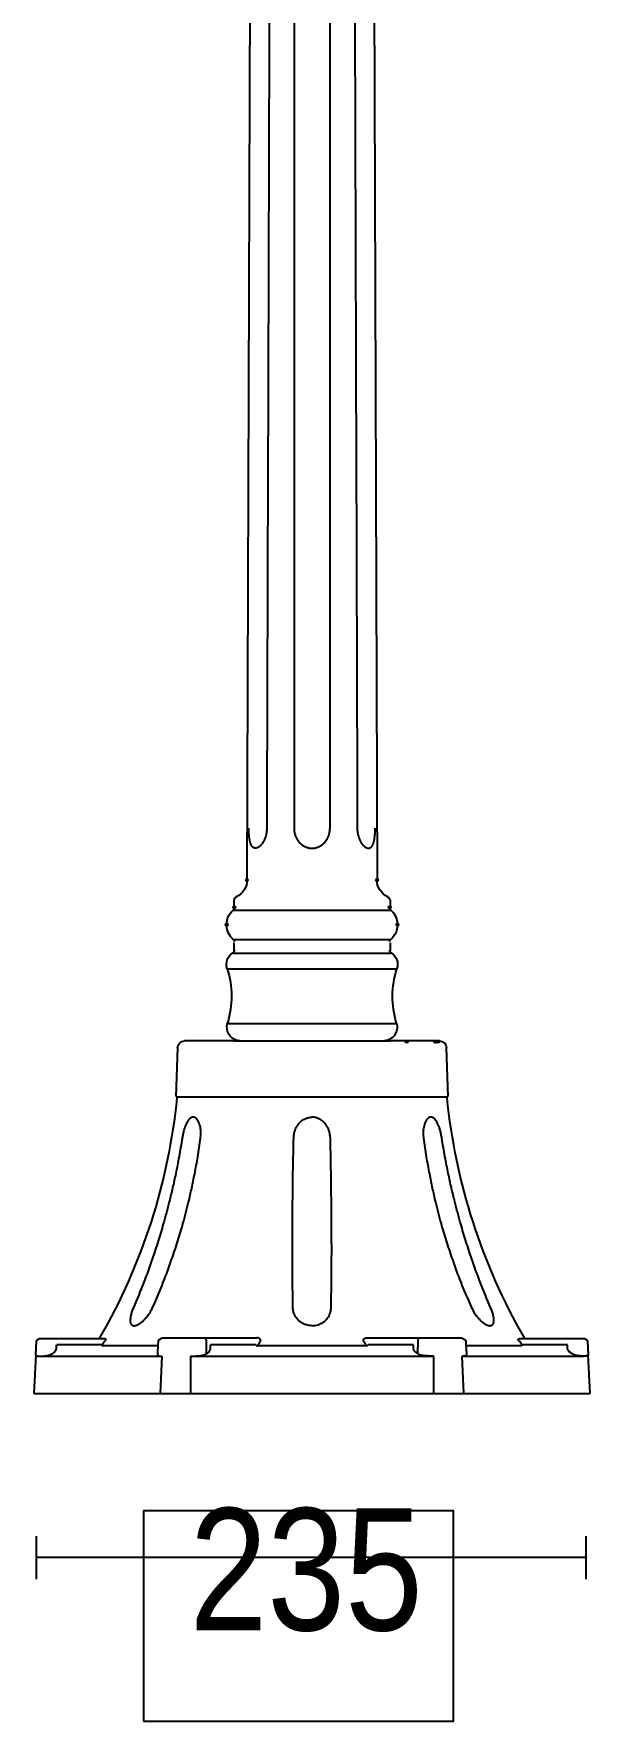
# Model space of a CAD drawing. Extents: x 0 to 177, y 0 to 306.
# Drawn here: x 0.2 to 55.5, y 0 to 167.4 of the extents above; entities that cross this region are included whole.
import ezdxf

# ---------------------------------------------------------------- set-up
doc = ezdxf.new("R2010")
doc.units = 0
doc.layers.add('LIVELLO_1', color=160, linetype='Continuous')
doc.styles.add('STD', font='txt')

# ---------------------------------------------------------------- blocks, each defined once
blk = doc.blocks.new('AI9-BLK1')
at = {"layer": 'LIVELLO_1', "color": 7}
for p, q in [((-66.28, 83.66), (-66.79, -69.52)), ((-53.83, -69.52), (-54.35, 83.66)), ((-68.06, -71.37), (-68.06, -72.14)), ((-52.57, -71.37), (-52.57, -72.14)), ((-68.17, -72.4), (-52.48, -72.4)), ((-68.17, -75.32), (-52.48, -75.32)), ((-68.16, -76.66), (-52.47, -76.66)), ((-68.06, -75.63), (-68.06, -76.43)), ((-52.57, -75.63), (-52.57, -76.43)), ((-51.87, -78.25), (-68.78, -78.25)), ((-51.91, -83.66), (-68.74, -83.66)), ((-68.11, -85.36), (-52.51, -85.36)), ((-73.65, -86.04), (-73.83, -90.89)), ((-46.8, -90.89), (-46.97, -86.04)), ((-73.8, -90.9), (-60.31, -90.9)), ((-60.31, -90.9), (-46.83, -90.9)), ((-87.71, -116.53), (-87.64, -115.14)), ((-81.59, -114.92), (-87.41, -114.92)), ((-80.87, -114.92), (-81.59, -114.92)), ((-75.58, -115.51), (-75.56, -115.14)), ((-75.19, -114.81), (-65.8, -114.81)), ((-70.77, -116.37), (-70.8, -115.14)), ((-54.83, -114.81), (-45.43, -114.81)), ((-49.83, -115.14), (-49.86, -116.37)), ((-45.06, -115.14), (-45.04, -115.51)), ((-39.04, -114.92), (-39.76, -114.92)), ((-33.22, -114.92), (-39.04, -114.92)), ((-32.99, -115.14), (-32.92, -116.53)), ((-87.73, -116.53), (-87.93, -120.33)), ((-87.3, -116.63), (-75.22, -116.63)), ((-81.16, -115.51), (-85.65, -115.51)), ((-75.67, -115.62), (-81.08, -115.62)), ((-75.63, -116.37), (-75.58, -115.51)), ((-75.22, -116.63), (-75.38, -120.33)), ((-72.39, -116.63), (-72.39, -120.33)), ((-72.39, -116.63), (-60.31, -116.63)), ((-65.89, -115.51), (-70.38, -115.51)), ((-60.31, -115.62), (-65.72, -115.62)), ((-54.9, -115.62), (-60.31, -115.62)), ((-60.31, -116.63), (-48.23, -116.63)), ((-50.25, -115.51), (-54.74, -115.51)), ((-48.23, -120.33), (-48.23, -116.63)), ((-45.25, -120.33), (-45.41, -116.63)), ((-45.41, -116.63), (-33.33, -116.63)), ((-45.04, -115.51), (-45, -116.37)), ((-39.55, -115.62), (-44.96, -115.62)), ((-34.97, -115.51), (-39.47, -115.51)), ((-32.7, -120.33), (-32.9, -116.53)), ((-87.93, -120.33), (-75.38, -120.33)), ((-75.38, -120.33), (-72.39, -120.33)), ((-72.39, -120.33), (-60.31, -120.33)), ((-60.31, -120.33), (-48.23, -120.33)), ((-48.23, -120.33), (-45.25, -120.33)), ((-45.25, -120.33), (-32.7, -120.33)), ((-87.69, -134.48), (-87.69, -138.75)), ((-33.14, -134.48), (-33.14, -138.75)), ((-33.14, -136.61), (-87.69, -136.61))]:
    blk.add_line(p, q, dxfattribs=at)
for points in [[(-68.11, -85.36), (-69.68, -85.36), (-72.79, -85.36), (-72.96, -85.36)], [(-47.66, -85.36), (-47.84, -85.36), (-50.94, -85.36), (-52.51, -85.36)]]:
    blk.add_lwpolyline(points, dxfattribs=at)
blk.add_lwpolyline([(-77.03, -152.85), (-46.27, -152.85), (-46.27, -131.98), (-77.03, -131.98)], close=True, dxfattribs=at)
for centre, major_axis, ratio in [((-66.78, -69.4), (-0.106, 0), 0.97561), ((-53.87, -69.4), (-0.107, 0), 0.963167), ((-68.02, -72.12), (0.002, -0.109), 0.970473), ((-52.61, -72.12), (-0.001, -0.109), 0.988025), ((-68.79, -73.83), (0, -0.109), 0.973101), ((-51.84, -73.83), (0.003, -0.109), 0.97279), ((-50.92, -85.45), (0, -0.109), 0.97619), ((-48.1, -85.45), (0.003, -0.109), 0.975876), ((-48.06, -85.45), (-0.003, -0.109), 0.975876), ((-47.81, -85.45), (0.001, -0.109), 0.988025)]:
    blk.add_ellipse(centre, major_axis=major_axis, ratio=ratio, dxfattribs=at)
for points, knots in [([(-64.37, 78.28), (-64.45, 54.51), (-64.52, 30.73), (-64.59, 6.95), (-64.66, -16.82), (-64.73, -40.6), (-64.81, -64.37)], [0, 0, 0, 0, 1, 1, 1, 2, 2, 2, 2]), ([(-62.09, 78.28), (-62.1, 54.51), (-62.1, 30.73), (-62.1, 6.95), (-62.1, -16.82), (-62.1, -40.6), (-62.1, -64.37)], [0, 0, 0, 0, 1, 1, 1, 2, 2, 2, 2]), ([(-58.53, -64.37), (-58.53, -40.6), (-58.53, -16.82), (-58.53, 6.95), (-58.53, 30.73), (-58.53, 54.51), (-58.53, 78.28)], [0, 0, 0, 0, 1, 1, 1, 2, 2, 2, 2]), ([(-56.25, 78.28), (-56.18, 54.51), (-56.11, 30.73), (-56.04, 6.95), (-55.97, -16.82), (-55.89, -40.6), (-55.82, -64.37)], [0, 0, 0, 0, 1, 1, 1, 2, 2, 2, 2]), ([(-64.81, -64.26), (-64.81, -64.33), (-64.81, -64.4), (-64.81, -64.48), (-64.81, -64.55), (-64.82, -64.61), (-64.83, -64.68), (-64.84, -64.73), (-64.85, -64.78), (-64.86, -64.84), (-64.87, -64.89), (-64.88, -64.94), (-64.89, -64.99), (-64.9, -65.02), (-64.91, -65.06), (-64.92, -65.09), (-64.93, -65.12), (-64.94, -65.16), (-64.96, -65.19), (-64.97, -65.23), (-64.98, -65.26), (-64.99, -65.29), (-65.01, -65.33), (-65.02, -65.36), (-65.04, -65.39), (-65.05, -65.42), (-65.06, -65.46), (-65.08, -65.49), (-65.09, -65.52), (-65.11, -65.55), (-65.12, -65.58), (-65.14, -65.61), (-65.16, -65.63), (-65.17, -65.66), (-65.19, -65.68), (-65.2, -65.71), (-65.22, -65.74), (-65.23, -65.76), (-65.26, -65.79), (-65.27, -65.81), (-65.29, -65.83), (-65.3, -65.86), (-65.32, -65.88), (-65.34, -65.9), (-65.35, -65.92), (-65.37, -65.93), (-65.39, -65.95), (-65.4, -65.97), (-65.42, -65.99), (-65.44, -66.01), (-65.46, -66.02), (-65.47, -66.04), (-65.49, -66.05), (-65.51, -66.07), (-65.52, -66.08), (-65.55, -66.1), (-65.56, -66.11), (-65.58, -66.12), (-65.59, -66.14), (-65.61, -66.14), (-65.63, -66.16), (-65.64, -66.16), (-65.65, -66.17), (-65.68, -66.18), (-65.69, -66.19), (-65.71, -66.2), (-65.72, -66.2), (-65.74, -66.21), (-65.75, -66.22), (-65.77, -66.22), (-65.78, -66.23), (-65.8, -66.23), (-65.81, -66.23), (-65.83, -66.24), (-65.85, -66.24), (-65.86, -66.24), (-65.88, -66.25), (-65.89, -66.25), (-65.91, -66.25), (-65.91, -66.25), (-65.95, -66.25), (-65.95, -66.25), (-65.97, -66.25), (-65.98, -66.24), (-65.99, -66.24), (-66.01, -66.24), (-66.02, -66.23), (-66.03, -66.23), (-66.05, -66.23), (-66.06, -66.22), (-66.08, -66.21), (-66.09, -66.2), (-66.1, -66.2), (-66.12, -66.19), (-66.13, -66.18), (-66.14, -66.18), (-66.15, -66.17), (-66.16, -66.16), (-66.18, -66.14), (-66.19, -66.14), (-66.2, -66.13), (-66.22, -66.11), (-66.23, -66.1), (-66.24, -66.09), (-66.25, -66.07), (-66.26, -66.06), (-66.27, -66.04), (-66.28, -66.02), (-66.29, -66.01), (-66.31, -65.99), (-66.31, -65.97), (-66.33, -65.95), (-66.34, -65.93), (-66.35, -65.91), (-66.35, -65.9), (-66.37, -65.87), (-66.37, -65.85), (-66.39, -65.83), (-66.39, -65.8), (-66.41, -65.78), (-66.41, -65.75), (-66.42, -65.73), (-66.43, -65.7), (-66.44, -65.67), (-66.45, -65.64), (-66.45, -65.61), (-66.46, -65.59), (-66.47, -65.56), (-66.48, -65.53), (-66.49, -65.5), (-66.49, -65.46), (-66.5, -65.43), (-66.5, -65.4), (-66.51, -65.37), (-66.51, -65.33), (-66.52, -65.3), (-66.52, -65.26), (-66.53, -65.23), (-66.54, -65.2), (-66.54, -65.16), (-66.54, -65.13), (-66.54, -65.1), (-66.55, -65.06), (-66.55, -65.03), (-66.56, -64.99), (-66.56, -64.94), (-66.57, -64.89), (-66.57, -64.84), (-66.57, -64.79), (-66.57, -64.74), (-66.58, -64.69), (-66.58, -64.62), (-66.58, -64.55), (-66.58, -64.48), (-66.58, -64.48), (-66.58, -64.26), (-66.58, -64.26)], [0, 0, 0, 0, 1, 1, 1, 2, 2, 2, 3, 3, 3, 4, 4, 4, 5, 5, 5, 6, 6, 6, 7, 7, 7, 8, 8, 8, 9, 9, 9, 10, 10, 10, 11, 11, 11, 12, 12, 12, 13, 13, 13, 14, 14, 14, 15, 15, 15, 16, 16, 16, 17, 17, 17, 18, 18, 18, 19, 19, 19, 20, 20, 20, 21, 21, 21, 22, 22, 22, 23, 23, 23, 24, 24, 24, 25, 25, 25, 26, 26, 26, 27, 27, 27, 28, 28, 28, 29, 29, 29, 30, 30, 30, 31, 31, 31, 32, 32, 32, 33, 33, 33, 34, 34, 34, 35, 35, 35, 36, 36, 36, 37, 37, 37, 38, 38, 38, 39, 39, 39, 40, 40, 40, 41, 41, 41, 42, 42, 42, 43, 43, 43, 44, 44, 44, 45, 45, 45, 46, 46, 46, 47, 47, 47, 48, 48, 48, 49, 49, 49, 50, 50, 50, 51, 51, 51, 52, 52, 52, 52]), ([(-62.1, -64.26), (-62.1, -64.33), (-62.1, -64.41), (-62.09, -64.48), (-62.08, -64.55), (-62.07, -64.62), (-62.06, -64.68), (-62.05, -64.74), (-62.03, -64.78), (-62.02, -64.84), (-62.01, -64.89), (-61.99, -64.94), (-61.98, -64.99), (-61.96, -65.02), (-61.95, -65.06), (-61.94, -65.09), (-61.92, -65.12), (-61.91, -65.16), (-61.89, -65.19), (-61.88, -65.23), (-61.86, -65.26), (-61.84, -65.29), (-61.82, -65.33), (-61.81, -65.36), (-61.78, -65.39), (-61.76, -65.43), (-61.74, -65.46), (-61.72, -65.49), (-61.7, -65.52), (-61.67, -65.55), (-61.65, -65.59), (-61.63, -65.61), (-61.6, -65.64), (-61.58, -65.67), (-61.55, -65.7), (-61.52, -65.73), (-61.5, -65.75), (-61.47, -65.78), (-61.45, -65.8), (-61.42, -65.82), (-61.39, -65.85), (-61.37, -65.87), (-61.34, -65.89), (-61.31, -65.91), (-61.28, -65.93), (-61.25, -65.95), (-61.22, -65.97), (-61.2, -65.99), (-61.17, -66.01), (-61.14, -66.02), (-61.11, -66.04), (-61.09, -66.05), (-61.06, -66.07), (-61.03, -66.08), (-61, -66.09), (-60.98, -66.11), (-60.95, -66.12), (-60.92, -66.13), (-60.89, -66.14), (-60.87, -66.15), (-60.85, -66.16), (-60.81, -66.17), (-60.77, -66.18), (-60.73, -66.19), (-60.7, -66.2), (-60.66, -66.21), (-60.62, -66.22), (-60.58, -66.23), (-60.52, -66.23), (-60.48, -66.24), (-60.42, -66.25), (-60.37, -66.25), (-60.31, -66.25), (-60.26, -66.25), (-60.2, -66.25), (-60.15, -66.24), (-60.1, -66.23), (-60.05, -66.23), (-60.01, -66.22), (-59.97, -66.21), (-59.93, -66.2), (-59.89, -66.19), (-59.85, -66.18), (-59.82, -66.17), (-59.78, -66.16), (-59.76, -66.15), (-59.73, -66.14), (-59.71, -66.13), (-59.68, -66.12), (-59.65, -66.11), (-59.62, -66.09), (-59.6, -66.08), (-59.57, -66.06), (-59.54, -66.05), (-59.51, -66.04), (-59.49, -66.02), (-59.46, -66.01), (-59.43, -65.99), (-59.4, -65.97), (-59.38, -65.95), (-59.34, -65.93), (-59.32, -65.91), (-59.29, -65.89), (-59.26, -65.87), (-59.24, -65.85), (-59.21, -65.82), (-59.18, -65.8), (-59.15, -65.78), (-59.13, -65.75), (-59.1, -65.72), (-59.08, -65.69), (-59.05, -65.67), (-59.03, -65.64), (-59, -65.61), (-58.98, -65.58), (-58.95, -65.55), (-58.93, -65.52), (-58.91, -65.49), (-58.88, -65.46), (-58.87, -65.42), (-58.85, -65.39), (-58.82, -65.36), (-58.8, -65.33), (-58.79, -65.29), (-58.77, -65.26), (-58.75, -65.22), (-58.73, -65.19), (-58.72, -65.16), (-58.71, -65.12), (-58.69, -65.09), (-58.68, -65.06), (-58.66, -65.02), (-58.65, -64.99), (-58.63, -64.94), (-58.62, -64.89), (-58.6, -64.84), (-58.59, -64.78), (-58.58, -64.74), (-58.57, -64.68), (-58.56, -64.61), (-58.55, -64.55), (-58.54, -64.48), (-58.53, -64.41), (-58.53, -64.33), (-58.53, -64.26)], [0, 0, 0, 0, 1, 1, 1, 2, 2, 2, 3, 3, 3, 4, 4, 4, 5, 5, 5, 6, 6, 6, 7, 7, 7, 8, 8, 8, 9, 9, 9, 10, 10, 10, 11, 11, 11, 12, 12, 12, 13, 13, 13, 14, 14, 14, 15, 15, 15, 16, 16, 16, 17, 17, 17, 18, 18, 18, 19, 19, 19, 20, 20, 20, 21, 21, 21, 22, 22, 22, 23, 23, 23, 24, 24, 24, 25, 25, 25, 26, 26, 26, 27, 27, 27, 28, 28, 28, 29, 29, 29, 30, 30, 30, 31, 31, 31, 32, 32, 32, 33, 33, 33, 34, 34, 34, 35, 35, 35, 36, 36, 36, 37, 37, 37, 38, 38, 38, 39, 39, 39, 40, 40, 40, 41, 41, 41, 42, 42, 42, 43, 43, 43, 44, 44, 44, 45, 45, 45, 46, 46, 46, 47, 47, 47, 48, 48, 48, 48]), ([(-55.83, -64.26), (-55.83, -64.33), (-55.82, -64.4), (-55.82, -64.48), (-55.81, -64.55), (-55.8, -64.61), (-55.79, -64.68), (-55.79, -64.73), (-55.78, -64.78), (-55.77, -64.84), (-55.76, -64.89), (-55.75, -64.94), (-55.73, -64.99), (-55.72, -65.02), (-55.71, -65.06), (-55.71, -65.09), (-55.69, -65.12), (-55.68, -65.16), (-55.67, -65.19), (-55.66, -65.23), (-55.65, -65.26), (-55.64, -65.29), (-55.62, -65.33), (-55.61, -65.36), (-55.59, -65.39), (-55.58, -65.43), (-55.56, -65.46), (-55.55, -65.49), (-55.54, -65.52), (-55.51, -65.55), (-55.5, -65.58), (-55.49, -65.61), (-55.47, -65.64), (-55.46, -65.67), (-55.44, -65.69), (-55.43, -65.72), (-55.41, -65.74), (-55.39, -65.77), (-55.37, -65.79), (-55.36, -65.81), (-55.34, -65.84), (-55.33, -65.86), (-55.31, -65.88), (-55.28, -65.9), (-55.27, -65.92), (-55.26, -65.94), (-55.24, -65.95), (-55.22, -65.98), (-55.2, -65.99), (-55.18, -66.01), (-55.17, -66.02), (-55.15, -66.04), (-55.14, -66.05), (-55.12, -66.07), (-55.1, -66.09), (-55.08, -66.1), (-55.07, -66.11), (-55.05, -66.12), (-55.04, -66.14), (-55.02, -66.14), (-55, -66.16), (-54.98, -66.16), (-54.97, -66.17), (-54.95, -66.18), (-54.94, -66.19), (-54.92, -66.2), (-54.9, -66.2), (-54.89, -66.21), (-54.88, -66.22), (-54.86, -66.22), (-54.85, -66.23), (-54.83, -66.23), (-54.82, -66.23), (-54.8, -66.24), (-54.78, -66.24), (-54.77, -66.24), (-54.75, -66.25), (-54.74, -66.25), (-54.72, -66.25), (-54.72, -66.25), (-54.68, -66.25), (-54.68, -66.25), (-54.67, -66.25), (-54.65, -66.24), (-54.64, -66.24), (-54.62, -66.24), (-54.61, -66.23), (-54.6, -66.23), (-54.59, -66.23), (-54.57, -66.22), (-54.55, -66.21), (-54.54, -66.2), (-54.53, -66.2), (-54.51, -66.19), (-54.5, -66.18), (-54.49, -66.18), (-54.48, -66.17), (-54.46, -66.16), (-54.45, -66.14), (-54.44, -66.14), (-54.42, -66.12), (-54.41, -66.11), (-54.4, -66.1), (-54.39, -66.09), (-54.38, -66.07), (-54.37, -66.05), (-54.36, -66.04), (-54.35, -66.02), (-54.33, -66.01), (-54.32, -65.99), (-54.31, -65.97), (-54.3, -65.95), (-54.3, -65.93), (-54.28, -65.91), (-54.27, -65.9), (-54.26, -65.87), (-54.25, -65.85), (-54.24, -65.83), (-54.23, -65.8), (-54.22, -65.78), (-54.21, -65.75), (-54.21, -65.73), (-54.2, -65.7), (-54.19, -65.67), (-54.18, -65.64), (-54.18, -65.61), (-54.17, -65.59), (-54.16, -65.56), (-54.15, -65.53), (-54.15, -65.5), (-54.14, -65.46), (-54.13, -65.44), (-54.13, -65.4), (-54.12, -65.37), (-54.12, -65.33), (-54.11, -65.3), (-54.1, -65.27), (-54.1, -65.23), (-54.1, -65.2), (-54.09, -65.16), (-54.08, -65.13), (-54.08, -65.1), (-54.08, -65.06), (-54.08, -65.03), (-54.08, -64.99), (-54.07, -64.94), (-54.06, -64.9), (-54.06, -64.84), (-54.06, -64.79), (-54.05, -64.74), (-54.05, -64.69), (-54.05, -64.62), (-54.04, -64.55), (-54.04, -64.48), (-54.04, -64.48), (-54.04, -64.26), (-54.04, -64.26)], [0, 0, 0, 0, 1, 1, 1, 2, 2, 2, 3, 3, 3, 4, 4, 4, 5, 5, 5, 6, 6, 6, 7, 7, 7, 8, 8, 8, 9, 9, 9, 10, 10, 10, 11, 11, 11, 12, 12, 12, 13, 13, 13, 14, 14, 14, 15, 15, 15, 16, 16, 16, 17, 17, 17, 18, 18, 18, 19, 19, 19, 20, 20, 20, 21, 21, 21, 22, 22, 22, 23, 23, 23, 24, 24, 24, 25, 25, 25, 26, 26, 26, 27, 27, 27, 28, 28, 28, 29, 29, 29, 30, 30, 30, 31, 31, 31, 32, 32, 32, 33, 33, 33, 34, 34, 34, 35, 35, 35, 36, 36, 36, 37, 37, 37, 38, 38, 38, 39, 39, 39, 40, 40, 40, 41, 41, 41, 42, 42, 42, 43, 43, 43, 44, 44, 44, 45, 45, 45, 46, 46, 46, 47, 47, 47, 48, 48, 48, 49, 49, 49, 50, 50, 50, 51, 51, 51, 52, 52, 52, 52]), ([(-68.13, -75.29), (-68.94, -74.58), (-69.01, -73.35), (-68.3, -72.55), (-68.24, -72.49), (-68.19, -72.44), (-68.13, -72.38)], [0, 0, 0, 0, 1, 1, 1, 2, 2, 2, 2]), ([(-52.49, -72.38), (-51.69, -73.1), (-51.62, -74.33), (-52.33, -75.13), (-52.38, -75.19), (-52.44, -75.24), (-52.49, -75.29)], [0, 0, 0, 0, 1, 1, 1, 2, 2, 2, 2]), ([(-67.48, -85.37), (-68.24, -85.32), (-68.81, -84.66), (-68.76, -83.9), (-68.75, -83.79), (-68.73, -83.68), (-68.7, -83.59)], [0, 0, 0, 0, 1, 1, 1, 2, 2, 2, 2]), ([(-51.93, -83.59), (-51.7, -84.31), (-52.11, -85.09), (-52.84, -85.31), (-52.94, -85.34), (-53.04, -85.36), (-53.15, -85.37)], [0, 0, 0, 0, 1, 1, 1, 2, 2, 2, 2]), ([(-78.03, -111.81), (-77.68, -110.99), (-77.34, -110.15), (-77.01, -109.31), (-76.72, -108.55), (-76.43, -107.78), (-76.17, -107), (-75.97, -106.41), (-75.77, -105.82), (-75.59, -105.22), (-75.41, -104.66), (-75.24, -104.09), (-75.08, -103.52), (-74.97, -103.15), (-74.87, -102.79), (-74.77, -102.42), (-74.67, -102.05), (-74.57, -101.68), (-74.48, -101.31), (-74.37, -100.86), (-74.26, -100.4), (-74.15, -99.95), (-74.05, -99.48), (-73.94, -99.01), (-73.84, -98.53), (-73.72, -97.97), (-73.61, -97.41), (-73.51, -96.84), (-73.4, -96.23), (-73.3, -95.62), (-73.2, -95), (-73.17, -94.87), (-73.16, -94.74), (-73.12, -94.61), (-73.1, -94.48), (-73.07, -94.36), (-73.03, -94.24), (-73.01, -94.15), (-72.98, -94.06), (-72.95, -93.96), (-72.92, -93.88), (-72.89, -93.79), (-72.85, -93.7), (-72.83, -93.65), (-72.8, -93.59), (-72.78, -93.54), (-72.75, -93.48), (-72.72, -93.43), (-72.69, -93.38), (-72.67, -93.34), (-72.64, -93.29), (-72.61, -93.25), (-72.58, -93.21), (-72.55, -93.17), (-72.52, -93.14), (-72.49, -93.11), (-72.46, -93.08), (-72.44, -93.06), (-72.4, -93.03), (-72.37, -93.01), (-72.34, -92.99), (-72.31, -92.97), (-72.28, -92.96), (-72.25, -92.95), (-72.22, -92.94), (-72.19, -92.93), (-72.16, -92.93), (-72.13, -92.93), (-72.1, -92.93), (-72.07, -92.93), (-72.04, -92.93), (-72.01, -92.94), (-71.98, -92.95), (-71.95, -92.97), (-71.92, -92.98), (-71.88, -93), (-71.86, -93.02), (-71.82, -93.04), (-71.8, -93.07), (-71.77, -93.09), (-71.74, -93.12), (-71.72, -93.16), (-71.69, -93.19), (-71.66, -93.22), (-71.64, -93.26), (-71.62, -93.3), (-71.59, -93.34), (-71.57, -93.39), (-71.55, -93.43), (-71.53, -93.47), (-71.51, -93.52), (-71.48, -93.61), (-71.45, -93.7), (-71.43, -93.79), (-71.4, -93.89), (-71.38, -93.99), (-71.37, -94.09), (-71.35, -94.23), (-71.34, -94.38), (-71.34, -94.52), (-71.34, -94.68), (-71.36, -94.84), (-71.38, -95), (-71.46, -95.62), (-71.55, -96.24), (-71.65, -96.86), (-71.74, -97.43), (-71.85, -97.99), (-71.96, -98.56), (-72.05, -99.03), (-72.15, -99.5), (-72.25, -99.97), (-72.35, -100.42), (-72.45, -100.87), (-72.56, -101.32), (-72.64, -101.68), (-72.74, -102.04), (-72.83, -102.41), (-72.93, -102.77), (-73.02, -103.12), (-73.12, -103.48), (-73.29, -104.05), (-73.45, -104.61), (-73.62, -105.18), (-73.81, -105.77), (-74, -106.37), (-74.21, -106.95), (-74.47, -107.74), (-74.76, -108.52), (-75.07, -109.3), (-75.4, -110.14), (-75.77, -110.97), (-76.13, -111.81), (-76.2, -111.95), (-76.28, -112.09), (-76.35, -112.24), (-76.42, -112.36), (-76.51, -112.48), (-76.59, -112.59), (-76.66, -112.68), (-76.72, -112.76), (-76.79, -112.84), (-76.85, -112.91), (-76.92, -112.98), (-76.99, -113.05), (-77.03, -113.09), (-77.08, -113.14), (-77.12, -113.18), (-77.17, -113.22), (-77.21, -113.26), (-77.26, -113.29), (-77.3, -113.32), (-77.34, -113.36), (-77.39, -113.38), (-77.43, -113.41), (-77.47, -113.44), (-77.52, -113.47), (-77.56, -113.48), (-77.6, -113.51), (-77.64, -113.52), (-77.67, -113.54), (-77.72, -113.56), (-77.76, -113.57), (-77.8, -113.58), (-77.83, -113.59), (-77.86, -113.6), (-77.89, -113.6), (-77.93, -113.61), (-77.97, -113.61), (-77.99, -113.61), (-78.03, -113.61), (-78.05, -113.6), (-78.08, -113.6), (-78.11, -113.59), (-78.13, -113.58), (-78.16, -113.57), (-78.18, -113.56), (-78.2, -113.54), (-78.23, -113.52), (-78.25, -113.51), (-78.26, -113.48), (-78.28, -113.45), (-78.3, -113.43), (-78.31, -113.4), (-78.32, -113.37), (-78.33, -113.34), (-78.34, -113.31), (-78.35, -113.28), (-78.36, -113.24), (-78.36, -113.2), (-78.36, -113.17), (-78.36, -113.13), (-78.36, -113.09), (-78.36, -113.01), (-78.36, -112.93), (-78.34, -112.85), (-78.33, -112.77), (-78.32, -112.68), (-78.3, -112.59), (-78.27, -112.47), (-78.23, -112.34), (-78.19, -112.21), (-78.14, -112.08), (-78.08, -111.95), (-78.03, -111.81)], [0, 0, 0, 0, 1, 1, 1, 2, 2, 2, 3, 3, 3, 4, 4, 4, 5, 5, 5, 6, 6, 6, 7, 7, 7, 8, 8, 8, 9, 9, 9, 10, 10, 10, 11, 11, 11, 12, 12, 12, 13, 13, 13, 14, 14, 14, 15, 15, 15, 16, 16, 16, 17, 17, 17, 18, 18, 18, 19, 19, 19, 20, 20, 20, 21, 21, 21, 22, 22, 22, 23, 23, 23, 24, 24, 24, 25, 25, 25, 26, 26, 26, 27, 27, 27, 28, 28, 28, 29, 29, 29, 30, 30, 30, 31, 31, 31, 32, 32, 32, 33, 33, 33, 34, 34, 34, 35, 35, 35, 36, 36, 36, 37, 37, 37, 38, 38, 38, 39, 39, 39, 40, 40, 40, 41, 41, 41, 42, 42, 42, 43, 43, 43, 44, 44, 44, 45, 45, 45, 46, 46, 46, 47, 47, 47, 48, 48, 48, 49, 49, 49, 50, 50, 50, 51, 51, 51, 52, 52, 52, 53, 53, 53, 54, 54, 54, 55, 55, 55, 56, 56, 56, 57, 57, 57, 58, 58, 58, 59, 59, 59, 60, 60, 60, 61, 61, 61, 62, 62, 62, 63, 63, 63, 64, 64, 64, 65, 65, 65, 66, 66, 66, 67, 67, 67, 68, 68, 68, 68]), ([(-62.21, -111.81), (-62.22, -110.97), (-62.24, -110.13), (-62.24, -109.3), (-62.26, -108.52), (-62.26, -107.75), (-62.26, -106.98), (-62.26, -106.39), (-62.26, -105.8), (-62.26, -105.21), (-62.26, -104.65), (-62.26, -104.09), (-62.26, -103.53), (-62.26, -103.16), (-62.25, -102.79), (-62.25, -102.42), (-62.24, -102.05), (-62.24, -101.68), (-62.24, -101.31), (-62.23, -100.86), (-62.23, -100.4), (-62.23, -99.95), (-62.22, -99.47), (-62.21, -99), (-62.21, -98.52), (-62.19, -97.96), (-62.18, -97.4), (-62.17, -96.84), (-62.16, -96.23), (-62.15, -95.62), (-62.13, -95), (-62.12, -94.84), (-62.11, -94.68), (-62.08, -94.52), (-62.05, -94.38), (-62, -94.24), (-61.94, -94.1), (-61.9, -94), (-61.85, -93.91), (-61.79, -93.82), (-61.73, -93.73), (-61.67, -93.65), (-61.61, -93.57), (-61.57, -93.52), (-61.53, -93.47), (-61.49, -93.43), (-61.44, -93.39), (-61.4, -93.34), (-61.35, -93.3), (-61.29, -93.26), (-61.22, -93.21), (-61.15, -93.17), (-61.09, -93.13), (-61.01, -93.09), (-60.93, -93.06), (-60.84, -93.02), (-60.74, -92.98), (-60.64, -92.96), (-60.54, -92.94), (-60.42, -92.93), (-60.31, -92.93)], [0, 0, 0, 0, 1, 1, 1, 2, 2, 2, 3, 3, 3, 4, 4, 4, 5, 5, 5, 6, 6, 6, 7, 7, 7, 8, 8, 8, 9, 9, 9, 10, 10, 10, 11, 11, 11, 12, 12, 12, 13, 13, 13, 14, 14, 14, 15, 15, 15, 16, 16, 16, 17, 17, 17, 18, 18, 18, 19, 19, 19, 20, 20, 20, 20]), ([(-58.49, -95), (-58.51, -94.84), (-58.52, -94.68), (-58.55, -94.52), (-58.58, -94.38), (-58.63, -94.24), (-58.69, -94.1), (-58.73, -94), (-58.78, -93.91), (-58.84, -93.82), (-58.89, -93.73), (-58.95, -93.65), (-59.01, -93.57), (-59.05, -93.52), (-59.09, -93.47), (-59.14, -93.43), (-59.19, -93.39), (-59.23, -93.34), (-59.28, -93.3), (-59.34, -93.26), (-59.41, -93.21), (-59.47, -93.17), (-59.55, -93.13), (-59.62, -93.09), (-59.69, -93.06), (-59.79, -93.02), (-59.89, -92.98), (-59.98, -92.96), (-60.09, -92.94), (-60.2, -92.93), (-60.31, -92.93)], [0, 0, 0, 0, 1, 1, 1, 2, 2, 2, 3, 3, 3, 4, 4, 4, 5, 5, 5, 6, 6, 6, 7, 7, 7, 8, 8, 8, 9, 9, 9, 10, 10, 10, 10]), ([(-47.43, -95), (-47.45, -94.87), (-47.48, -94.74), (-47.51, -94.61), (-47.53, -94.48), (-47.56, -94.36), (-47.59, -94.24), (-47.62, -94.15), (-47.65, -94.06), (-47.68, -93.96), (-47.71, -93.88), (-47.74, -93.79), (-47.78, -93.7), (-47.8, -93.65), (-47.83, -93.59), (-47.85, -93.54), (-47.88, -93.48), (-47.9, -93.43), (-47.94, -93.38), (-47.96, -93.34), (-47.99, -93.29), (-48.02, -93.25), (-48.05, -93.21), (-48.08, -93.17), (-48.11, -93.14), (-48.14, -93.11), (-48.16, -93.08), (-48.19, -93.06), (-48.22, -93.03), (-48.26, -93.01), (-48.29, -92.99), (-48.32, -92.97), (-48.34, -92.96), (-48.37, -92.95), (-48.41, -92.94), (-48.44, -92.93), (-48.47, -92.93), (-48.5, -92.93), (-48.53, -92.93), (-48.56, -92.93), (-48.59, -92.93), (-48.62, -92.94), (-48.65, -92.95), (-48.68, -92.97), (-48.72, -92.98), (-48.74, -93), (-48.77, -93.02), (-48.8, -93.04), (-48.83, -93.07), (-48.86, -93.09), (-48.88, -93.12), (-48.91, -93.16), (-48.94, -93.19), (-48.96, -93.22), (-48.98, -93.26), (-49.01, -93.3), (-49.04, -93.34), (-49.06, -93.39), (-49.08, -93.43), (-49.1, -93.47), (-49.12, -93.52), (-49.15, -93.61), (-49.18, -93.7), (-49.2, -93.79), (-49.23, -93.89), (-49.24, -93.99), (-49.26, -94.09), (-49.27, -94.23), (-49.29, -94.38), (-49.28, -94.52), (-49.28, -94.68), (-49.27, -94.84), (-49.25, -95)], [0, 0, 0, 0, 1, 1, 1, 2, 2, 2, 3, 3, 3, 4, 4, 4, 5, 5, 5, 6, 6, 6, 7, 7, 7, 8, 8, 8, 9, 9, 9, 10, 10, 10, 11, 11, 11, 12, 12, 12, 13, 13, 13, 14, 14, 14, 15, 15, 15, 16, 16, 16, 17, 17, 17, 18, 18, 18, 19, 19, 19, 20, 20, 20, 21, 21, 21, 22, 22, 22, 23, 23, 23, 24, 24, 24, 24]), ([(-58.42, -111.81), (-58.41, -110.97), (-58.39, -110.13), (-58.38, -109.3), (-58.37, -108.52), (-58.37, -107.75), (-58.37, -106.98), (-58.36, -106.39), (-58.36, -105.8), (-58.37, -105.21), (-58.37, -104.65), (-58.37, -104.09), (-58.37, -103.53), (-58.37, -103.16), (-58.37, -102.79), (-58.38, -102.42), (-58.38, -102.05), (-58.38, -101.68), (-58.39, -101.31), (-58.4, -100.86), (-58.4, -100.4), (-58.4, -99.95), (-58.41, -99.47), (-58.42, -99), (-58.42, -98.52), (-58.44, -97.96), (-58.44, -97.4), (-58.45, -96.84), (-58.47, -96.23), (-58.48, -95.62), (-58.49, -95)], [0, 0, 0, 0, 1, 1, 1, 2, 2, 2, 3, 3, 3, 4, 4, 4, 5, 5, 5, 6, 6, 6, 7, 7, 7, 8, 8, 8, 9, 9, 9, 10, 10, 10, 10]), ([(-49.25, -95), (-49.16, -95.62), (-49.07, -96.24), (-48.98, -96.86), (-48.88, -97.43), (-48.78, -97.99), (-48.67, -98.56), (-48.58, -99.03), (-48.48, -99.5), (-48.38, -99.97), (-48.28, -100.42), (-48.18, -100.87), (-48.07, -101.32), (-47.98, -101.68), (-47.89, -102.04), (-47.8, -102.41), (-47.7, -102.77), (-47.61, -103.12), (-47.51, -103.48), (-47.35, -104.05), (-47.18, -104.61), (-47, -105.18), (-46.82, -105.77), (-46.62, -106.37), (-46.42, -106.95), (-46.15, -107.74), (-45.87, -108.52), (-45.56, -109.3), (-45.22, -110.14), (-44.86, -110.97), (-44.49, -111.81)], [0, 0, 0, 0, 1, 1, 1, 2, 2, 2, 3, 3, 3, 4, 4, 4, 5, 5, 5, 6, 6, 6, 7, 7, 7, 8, 8, 8, 9, 9, 9, 10, 10, 10, 10]), ([(-42.6, -111.81), (-42.94, -110.99), (-43.29, -110.15), (-43.62, -109.31), (-43.91, -108.55), (-44.19, -107.78), (-44.45, -107), (-44.66, -106.41), (-44.85, -105.82), (-45.04, -105.22), (-45.22, -104.66), (-45.39, -104.09), (-45.55, -103.52), (-45.66, -103.15), (-45.76, -102.79), (-45.86, -102.42), (-45.96, -102.05), (-46.05, -101.68), (-46.15, -101.31), (-46.26, -100.86), (-46.37, -100.4), (-46.47, -99.95), (-46.59, -99.48), (-46.69, -99.01), (-46.79, -98.53), (-46.9, -97.97), (-47.01, -97.41), (-47.12, -96.84), (-47.23, -96.23), (-47.33, -95.62), (-47.43, -95)], [0, 0, 0, 0, 1, 1, 1, 2, 2, 2, 3, 3, 3, 4, 4, 4, 5, 5, 5, 6, 6, 6, 7, 7, 7, 8, 8, 8, 9, 9, 9, 10, 10, 10, 10]), ([(-60.31, -113.61), (-60.41, -113.61), (-60.52, -113.6), (-60.63, -113.59), (-60.71, -113.58), (-60.81, -113.55), (-60.89, -113.52), (-60.96, -113.51), (-61.04, -113.48), (-61.1, -113.45), (-61.17, -113.42), (-61.23, -113.38), (-61.3, -113.36), (-61.34, -113.33), (-61.39, -113.3), (-61.43, -113.27), (-61.47, -113.24), (-61.51, -113.2), (-61.56, -113.18), (-61.6, -113.14), (-61.64, -113.1), (-61.67, -113.06), (-61.72, -113.02), (-61.75, -112.98), (-61.79, -112.94), (-61.84, -112.87), (-61.89, -112.81), (-61.94, -112.73), (-61.98, -112.66), (-62.02, -112.59), (-62.05, -112.51), (-62.1, -112.41), (-62.14, -112.3), (-62.16, -112.19), (-62.19, -112.06), (-62.2, -111.94), (-62.21, -111.81)], [0, 0, 0, 0, 1, 1, 1, 2, 2, 2, 3, 3, 3, 4, 4, 4, 5, 5, 5, 6, 6, 6, 7, 7, 7, 8, 8, 8, 9, 9, 9, 10, 10, 10, 11, 11, 11, 12, 12, 12, 12]), ([(-60.31, -113.61), (-60.21, -113.61), (-60.11, -113.6), (-60.01, -113.59), (-59.91, -113.58), (-59.82, -113.55), (-59.73, -113.52), (-59.66, -113.51), (-59.59, -113.48), (-59.53, -113.45), (-59.46, -113.42), (-59.4, -113.38), (-59.33, -113.36), (-59.29, -113.33), (-59.24, -113.3), (-59.19, -113.27), (-59.15, -113.24), (-59.11, -113.2), (-59.07, -113.18), (-59.03, -113.14), (-58.99, -113.1), (-58.95, -113.06), (-58.91, -113.02), (-58.87, -112.98), (-58.84, -112.94), (-58.79, -112.87), (-58.74, -112.81), (-58.69, -112.73), (-58.65, -112.66), (-58.6, -112.59), (-58.57, -112.51), (-58.53, -112.41), (-58.49, -112.3), (-58.46, -112.19), (-58.44, -112.06), (-58.43, -111.94), (-58.42, -111.81)], [0, 0, 0, 0, 1, 1, 1, 2, 2, 2, 3, 3, 3, 4, 4, 4, 5, 5, 5, 6, 6, 6, 7, 7, 7, 8, 8, 8, 9, 9, 9, 10, 10, 10, 11, 11, 11, 12, 12, 12, 12]), ([(-44.49, -111.81), (-44.42, -111.95), (-44.35, -112.09), (-44.27, -112.24), (-44.2, -112.36), (-44.12, -112.48), (-44.04, -112.59), (-43.97, -112.68), (-43.91, -112.76), (-43.84, -112.84), (-43.77, -112.91), (-43.7, -112.98), (-43.64, -113.05), (-43.59, -113.09), (-43.55, -113.14), (-43.51, -113.18), (-43.46, -113.22), (-43.42, -113.26), (-43.37, -113.29), (-43.33, -113.32), (-43.29, -113.36), (-43.24, -113.38), (-43.2, -113.41), (-43.15, -113.44), (-43.11, -113.47), (-43.07, -113.48), (-43.03, -113.51), (-42.99, -113.52), (-42.95, -113.54), (-42.91, -113.56), (-42.87, -113.57), (-42.84, -113.58), (-42.8, -113.59), (-42.77, -113.6), (-42.73, -113.6), (-42.7, -113.61), (-42.67, -113.61), (-42.64, -113.61), (-42.61, -113.61), (-42.57, -113.6), (-42.55, -113.6), (-42.53, -113.59), (-42.5, -113.58), (-42.47, -113.57), (-42.44, -113.56), (-42.43, -113.54), (-42.4, -113.52), (-42.38, -113.51), (-42.37, -113.48), (-42.35, -113.45), (-42.33, -113.43), (-42.31, -113.4), (-42.31, -113.37), (-42.29, -113.34), (-42.29, -113.31), (-42.28, -113.28), (-42.27, -113.24), (-42.27, -113.2), (-42.26, -113.17), (-42.26, -113.13), (-42.26, -113.09), (-42.26, -113.01), (-42.27, -112.93), (-42.28, -112.85), (-42.29, -112.77), (-42.31, -112.68), (-42.33, -112.59), (-42.36, -112.47), (-42.4, -112.34), (-42.44, -112.21), (-42.49, -112.08), (-42.55, -111.95), (-42.6, -111.81)], [0, 0, 0, 0, 1, 1, 1, 2, 2, 2, 3, 3, 3, 4, 4, 4, 5, 5, 5, 6, 6, 6, 7, 7, 7, 8, 8, 8, 9, 9, 9, 10, 10, 10, 11, 11, 11, 12, 12, 12, 13, 13, 13, 14, 14, 14, 15, 15, 15, 16, 16, 16, 17, 17, 17, 18, 18, 18, 19, 19, 19, 20, 20, 20, 21, 21, 21, 22, 22, 22, 23, 23, 23, 24, 24, 24, 24]), ([(-81.16, -115.52), (-81.11, -115.46), (-81.07, -115.4), (-81.03, -115.33), (-80.98, -115.27), (-80.94, -115.21), (-80.89, -115.15)], [0, 0, 0, 0, 1, 1, 1, 2, 2, 2, 2]), ([(-80.89, -115.15), (-80.88, -115.14), (-80.87, -115.13), (-80.85, -115.11), (-80.83, -115.1), (-80.82, -115.09), (-80.81, -115.08), (-80.8, -115.07), (-80.79, -115.06), (-80.79, -115.05), (-80.78, -115.04), (-80.77, -115.03), (-80.77, -115.02), (-80.77, -115.02), (-80.77, -115.01), (-80.76, -115.01), (-80.76, -115), (-80.76, -115), (-80.76, -115), (-80.76, -115), (-80.76, -114.98), (-80.76, -114.98), (-80.76, -114.98), (-80.76, -114.97), (-80.77, -114.97), (-80.77, -114.96), (-80.77, -114.96), (-80.78, -114.95), (-80.79, -114.95), (-80.79, -114.95), (-80.8, -114.94), (-80.81, -114.94), (-80.82, -114.93), (-80.83, -114.93), (-80.85, -114.93), (-80.86, -114.93), (-80.87, -114.93)], [0, 0, 0, 0, 1, 1, 1, 2, 2, 2, 3, 3, 3, 4, 4, 4, 5, 5, 5, 6, 6, 6, 7, 7, 7, 8, 8, 8, 9, 9, 9, 10, 10, 10, 11, 11, 11, 12, 12, 12, 12]), ([(-75.19, -114.82), (-75.21, -114.85), (-75.23, -114.88), (-75.25, -114.89), (-75.27, -114.91), (-75.3, -114.92), (-75.34, -114.93)], [0, 0, 0, 0, 1, 1, 1, 2, 2, 2, 2]), ([(-70.91, -114.93), (-70.88, -114.96), (-70.84, -114.98), (-70.82, -115.02), (-70.8, -115.06), (-70.8, -115.1), (-70.8, -115.15)], [0, 0, 0, 0, 1, 1, 1, 2, 2, 2, 2]), ([(-65.48, -115.25), (-65.47, -115.23), (-65.45, -115.21), (-65.44, -115.18), (-65.43, -115.15), (-65.42, -115.14), (-65.42, -115.11), (-65.41, -115.09), (-65.41, -115.07), (-65.42, -115.06), (-65.42, -115.04), (-65.42, -115.01), (-65.43, -115), (-65.43, -114.99), (-65.43, -114.98), (-65.44, -114.97), (-65.45, -114.96), (-65.45, -114.95), (-65.46, -114.94), (-65.46, -114.93), (-65.48, -114.92), (-65.48, -114.91), (-65.49, -114.91), (-65.5, -114.9), (-65.51, -114.89), (-65.53, -114.88), (-65.54, -114.87), (-65.56, -114.86), (-65.58, -114.85), (-65.6, -114.85), (-65.62, -114.84), (-65.64, -114.83), (-65.67, -114.83), (-65.7, -114.82), (-65.74, -114.82), (-65.77, -114.82), (-65.8, -114.82)], [0, 0, 0, 0, 1, 1, 1, 2, 2, 2, 3, 3, 3, 4, 4, 4, 5, 5, 5, 6, 6, 6, 7, 7, 7, 8, 8, 8, 9, 9, 9, 10, 10, 10, 11, 11, 11, 12, 12, 12, 12]), ([(-65.72, -115.63), (-65.68, -115.56), (-65.64, -115.5), (-65.61, -115.44), (-65.56, -115.37), (-65.52, -115.32), (-65.48, -115.25)], [0, 0, 0, 0, 1, 1, 1, 2, 2, 2, 2]), ([(-54.9, -115.63), (-54.94, -115.56), (-54.98, -115.5), (-55.02, -115.44), (-55.07, -115.37), (-55.11, -115.32), (-55.15, -115.25), (-55.16, -115.23), (-55.17, -115.21), (-55.18, -115.18), (-55.2, -115.15), (-55.21, -115.14), (-55.21, -115.11), (-55.21, -115.09), (-55.21, -115.07), (-55.21, -115.06), (-55.21, -115.04), (-55.21, -115.01), (-55.2, -115), (-55.2, -114.99), (-55.19, -114.98), (-55.19, -114.97), (-55.18, -114.96), (-55.18, -114.95), (-55.17, -114.94), (-55.17, -114.93), (-55.16, -114.92), (-55.15, -114.91), (-55.14, -114.91), (-55.13, -114.9), (-55.12, -114.89), (-55.1, -114.88), (-55.09, -114.87), (-55.07, -114.86), (-55.05, -114.85), (-55.03, -114.85), (-55.01, -114.84), (-54.98, -114.83), (-54.95, -114.83), (-54.92, -114.82), (-54.89, -114.82), (-54.86, -114.82), (-54.83, -114.82)], [0, 0, 0, 0, 1, 1, 1, 2, 2, 2, 3, 3, 3, 4, 4, 4, 5, 5, 5, 6, 6, 6, 7, 7, 7, 8, 8, 8, 9, 9, 9, 10, 10, 10, 11, 11, 11, 12, 12, 12, 13, 13, 13, 14, 14, 14, 14]), ([(-49.71, -114.93), (-49.75, -114.96), (-49.79, -114.98), (-49.81, -115.02), (-49.83, -115.06), (-49.83, -115.1), (-49.83, -115.15)], [0, 0, 0, 0, 1, 1, 1, 2, 2, 2, 2]), ([(-45.43, -114.82), (-45.42, -114.85), (-45.4, -114.88), (-45.38, -114.89), (-45.35, -114.91), (-45.32, -114.92), (-45.29, -114.93)], [0, 0, 0, 0, 1, 1, 1, 2, 2, 2, 2]), ([(-39.47, -115.52), (-39.51, -115.46), (-39.56, -115.4), (-39.6, -115.33), (-39.64, -115.27), (-39.69, -115.21), (-39.73, -115.15), (-39.75, -115.14), (-39.76, -115.13), (-39.78, -115.11), (-39.79, -115.1), (-39.81, -115.09), (-39.82, -115.08), (-39.82, -115.07), (-39.83, -115.06), (-39.84, -115.05), (-39.84, -115.04), (-39.85, -115.03), (-39.86, -115.02), (-39.86, -115.02), (-39.86, -115.01), (-39.86, -115.01), (-39.86, -115.01), (-39.86, -115), (-39.86, -115), (-39.86, -115), (-39.86, -114.98), (-39.86, -114.98), (-39.86, -114.98), (-39.86, -114.97), (-39.86, -114.97), (-39.86, -114.96), (-39.85, -114.96), (-39.84, -114.95), (-39.84, -114.95), (-39.83, -114.95), (-39.82, -114.94), (-39.82, -114.94), (-39.81, -114.93), (-39.79, -114.93), (-39.78, -114.93), (-39.77, -114.93), (-39.76, -114.93)], [0, 0, 0, 0, 1, 1, 1, 2, 2, 2, 3, 3, 3, 4, 4, 4, 5, 5, 5, 6, 6, 6, 7, 7, 7, 8, 8, 8, 9, 9, 9, 10, 10, 10, 11, 11, 11, 12, 12, 12, 13, 13, 13, 14, 14, 14, 14]), ([(-87.66, -116.58), (-87.6, -116.61), (-87.55, -116.62), (-87.49, -116.63), (-87.42, -116.64), (-87.36, -116.64), (-87.3, -116.64)], [0, 0, 0, 0, 1, 1, 1, 2, 2, 2, 2]), ([(-87.64, -116.58), (-87.58, -116.6), (-87.52, -116.62), (-87.46, -116.63), (-87.4, -116.64), (-87.33, -116.63), (-87.28, -116.63), (-87.22, -116.63), (-87.18, -116.63), (-87.12, -116.63), (-87.07, -116.62), (-87.02, -116.62), (-86.97, -116.62), (-86.91, -116.61), (-86.85, -116.61), (-86.78, -116.6), (-86.72, -116.59), (-86.66, -116.58), (-86.59, -116.57), (-86.51, -116.55), (-86.42, -116.53), (-86.34, -116.5), (-86.25, -116.47), (-86.17, -116.43), (-86.08, -116.38)], [0, 0, 0, 0, 1, 1, 1, 2, 2, 2, 3, 3, 3, 4, 4, 4, 5, 5, 5, 6, 6, 6, 7, 7, 7, 8, 8, 8, 8]), ([(-86.08, -116.38), (-86.04, -116.35), (-85.99, -116.32), (-85.95, -116.28), (-85.9, -116.26), (-85.88, -116.22), (-85.84, -116.19), (-85.81, -116.15), (-85.78, -116.12), (-85.75, -116.08), (-85.74, -116.04), (-85.71, -116), (-85.7, -115.96), (-85.68, -115.92), (-85.67, -115.88), (-85.66, -115.84), (-85.66, -115.8), (-85.66, -115.75), (-85.66, -115.7)], [0, 0, 0, 0, 1, 1, 1, 2, 2, 2, 3, 3, 3, 4, 4, 4, 5, 5, 5, 6, 6, 6, 6]), ([(-85.66, -115.7), (-85.66, -115.67), (-85.67, -115.64), (-85.66, -115.61), (-85.66, -115.58), (-85.66, -115.55), (-85.65, -115.52)], [0, 0, 0, 0, 1, 1, 1, 2, 2, 2, 2]), ([(-81.16, -115.52), (-81.14, -115.53), (-81.13, -115.55), (-81.11, -115.56), (-81.1, -115.59), (-81.1, -115.6), (-81.08, -115.63)], [0, 0, 0, 0, 1, 1, 1, 2, 2, 2, 2]), ([(-75.67, -115.63), (-75.65, -115.61), (-75.63, -115.6), (-75.61, -115.59), (-75.6, -115.56), (-75.59, -115.54), (-75.58, -115.52)], [0, 0, 0, 0, 1, 1, 1, 2, 2, 2, 2]), ([(-75.63, -116.38), (-75.63, -116.4), (-75.64, -116.43), (-75.64, -116.45), (-75.63, -116.48), (-75.62, -116.49), (-75.62, -116.52), (-75.61, -116.53), (-75.59, -116.55), (-75.58, -116.57), (-75.55, -116.58), (-75.52, -116.6), (-75.49, -116.61), (-75.46, -116.62), (-75.43, -116.62), (-75.4, -116.62), (-75.38, -116.63), (-75.36, -116.63), (-75.34, -116.63), (-75.34, -116.63), (-75.29, -116.63), (-75.29, -116.63), (-75.29, -116.63), (-75.25, -116.63), (-75.25, -116.63), (-75.25, -116.63), (-75.22, -116.63), (-75.22, -116.63)], [0, 0, 0, 0, 1, 1, 1, 2, 2, 2, 3, 3, 3, 4, 4, 4, 5, 5, 5, 6, 6, 6, 7, 7, 7, 8, 8, 8, 9, 9, 9, 9]), ([(-72.39, -116.63), (-72.39, -116.63), (-72.32, -116.63), (-72.32, -116.63), (-72.32, -116.63), (-72.22, -116.63), (-72.22, -116.63), (-72.17, -116.63), (-72.11, -116.63), (-72.06, -116.63), (-72.01, -116.63), (-71.96, -116.62), (-71.91, -116.62), (-71.82, -116.62), (-71.73, -116.61), (-71.64, -116.61), (-71.55, -116.6), (-71.46, -116.58), (-71.36, -116.57), (-71.26, -116.56), (-71.16, -116.54), (-71.06, -116.52), (-70.96, -116.48), (-70.86, -116.43), (-70.77, -116.38)], [0, 0, 0, 0, 1, 1, 1, 2, 2, 2, 3, 3, 3, 4, 4, 4, 5, 5, 5, 6, 6, 6, 7, 7, 7, 8, 8, 8, 8]), ([(-70.77, -116.38), (-70.72, -116.35), (-70.68, -116.32), (-70.63, -116.28), (-70.6, -116.26), (-70.57, -116.22), (-70.53, -116.19), (-70.51, -116.15), (-70.48, -116.12), (-70.46, -116.08), (-70.43, -116.03), (-70.41, -116), (-70.4, -115.96), (-70.39, -115.92), (-70.38, -115.88), (-70.38, -115.84), (-70.37, -115.8), (-70.38, -115.75), (-70.38, -115.7)], [0, 0, 0, 0, 1, 1, 1, 2, 2, 2, 3, 3, 3, 4, 4, 4, 5, 5, 5, 6, 6, 6, 6]), ([(-70.38, -115.7), (-70.39, -115.67), (-70.39, -115.64), (-70.39, -115.61), (-70.39, -115.58), (-70.38, -115.55), (-70.38, -115.52)], [0, 0, 0, 0, 1, 1, 1, 2, 2, 2, 2]), ([(-65.89, -115.52), (-65.86, -115.54), (-65.84, -115.56), (-65.81, -115.58), (-65.78, -115.6), (-65.75, -115.61), (-65.72, -115.63)], [0, 0, 0, 0, 1, 1, 1, 2, 2, 2, 2]), ([(-54.74, -115.52), (-54.76, -115.54), (-54.79, -115.56), (-54.82, -115.58), (-54.84, -115.6), (-54.87, -115.61), (-54.9, -115.63)], [0, 0, 0, 0, 1, 1, 1, 2, 2, 2, 2]), ([(-50.24, -115.7), (-50.24, -115.67), (-50.24, -115.64), (-50.24, -115.61), (-50.24, -115.58), (-50.24, -115.55), (-50.25, -115.52)], [0, 0, 0, 0, 1, 1, 1, 2, 2, 2, 2]), ([(-49.86, -116.38), (-49.91, -116.35), (-49.95, -116.32), (-49.99, -116.28), (-50.03, -116.26), (-50.07, -116.22), (-50.09, -116.19), (-50.12, -116.15), (-50.15, -116.12), (-50.17, -116.08), (-50.19, -116.03), (-50.21, -116), (-50.22, -115.96), (-50.24, -115.92), (-50.25, -115.88), (-50.25, -115.84), (-50.25, -115.8), (-50.25, -115.75), (-50.24, -115.7)], [0, 0, 0, 0, 1, 1, 1, 2, 2, 2, 3, 3, 3, 4, 4, 4, 5, 5, 5, 6, 6, 6, 6]), ([(-48.23, -116.63), (-48.23, -116.63), (-48.3, -116.63), (-48.3, -116.63), (-48.3, -116.63), (-48.41, -116.63), (-48.41, -116.63), (-48.46, -116.63), (-48.51, -116.63), (-48.57, -116.63), (-48.62, -116.63), (-48.67, -116.62), (-48.73, -116.62), (-48.81, -116.62), (-48.9, -116.61), (-48.99, -116.61), (-49.08, -116.6), (-49.17, -116.58), (-49.27, -116.57), (-49.37, -116.56), (-49.47, -116.54), (-49.57, -116.52), (-49.67, -116.48), (-49.77, -116.43), (-49.86, -116.38)], [0, 0, 0, 0, 1, 1, 1, 2, 2, 2, 3, 3, 3, 4, 4, 4, 5, 5, 5, 6, 6, 6, 7, 7, 7, 8, 8, 8, 8]), ([(-44.99, -116.38), (-44.99, -116.4), (-44.99, -116.43), (-44.99, -116.45), (-44.99, -116.48), (-45, -116.49), (-45.01, -116.52), (-45.02, -116.53), (-45.04, -116.55), (-45.05, -116.57), (-45.08, -116.58), (-45.11, -116.6), (-45.13, -116.61), (-45.17, -116.62), (-45.2, -116.62), (-45.23, -116.62), (-45.25, -116.63), (-45.27, -116.63), (-45.28, -116.63), (-45.28, -116.63), (-45.34, -116.63), (-45.34, -116.63), (-45.34, -116.63), (-45.38, -116.63), (-45.38, -116.63), (-45.38, -116.63), (-45.41, -116.63), (-45.41, -116.63)], [0, 0, 0, 0, 1, 1, 1, 2, 2, 2, 3, 3, 3, 4, 4, 4, 5, 5, 5, 6, 6, 6, 7, 7, 7, 8, 8, 8, 9, 9, 9, 9]), ([(-44.96, -115.63), (-44.98, -115.61), (-45, -115.6), (-45.01, -115.59), (-45.03, -115.56), (-45.04, -115.54), (-45.04, -115.52)], [0, 0, 0, 0, 1, 1, 1, 2, 2, 2, 2]), ([(-39.47, -115.52), (-39.49, -115.53), (-39.5, -115.55), (-39.51, -115.56), (-39.53, -115.59), (-39.53, -115.6), (-39.55, -115.63)], [0, 0, 0, 0, 1, 1, 1, 2, 2, 2, 2]), ([(-34.96, -115.7), (-34.96, -115.7), (-34.96, -115.61), (-34.96, -115.61), (-34.96, -115.58), (-34.97, -115.55), (-34.97, -115.52)], [0, 0, 0, 0, 1, 1, 1, 2, 2, 2, 2]), ([(-34.55, -116.38), (-34.59, -116.35), (-34.64, -116.32), (-34.68, -116.28), (-34.72, -116.26), (-34.76, -116.22), (-34.79, -116.19), (-34.82, -116.15), (-34.84, -116.12), (-34.87, -116.08), (-34.89, -116.04), (-34.92, -116), (-34.93, -115.96), (-34.94, -115.92), (-34.95, -115.88), (-34.96, -115.84), (-34.97, -115.8), (-34.97, -115.75), (-34.96, -115.7)], [0, 0, 0, 0, 1, 1, 1, 2, 2, 2, 3, 3, 3, 4, 4, 4, 5, 5, 5, 6, 6, 6, 6]), ([(-32.99, -116.58), (-33.05, -116.6), (-33.11, -116.62), (-33.18, -116.63), (-33.24, -116.64), (-33.3, -116.63), (-33.36, -116.63), (-33.4, -116.63), (-33.45, -116.63), (-33.5, -116.63), (-33.56, -116.62), (-33.61, -116.62), (-33.65, -116.62), (-33.72, -116.61), (-33.78, -116.61), (-33.85, -116.6), (-33.91, -116.59), (-33.97, -116.58), (-34.04, -116.57), (-34.12, -116.55), (-34.2, -116.53), (-34.29, -116.5), (-34.37, -116.47), (-34.46, -116.43), (-34.55, -116.38)], [0, 0, 0, 0, 1, 1, 1, 2, 2, 2, 3, 3, 3, 4, 4, 4, 5, 5, 5, 6, 6, 6, 7, 7, 7, 8, 8, 8, 8]), ([(-32.96, -116.58), (-33.02, -116.61), (-33.08, -116.62), (-33.14, -116.63), (-33.21, -116.64), (-33.27, -116.64), (-33.33, -116.64)], [0, 0, 0, 0, 1, 1, 1, 2, 2, 2, 2])]:
    blk.add_open_spline(points, degree=3, knots=knots, dxfattribs=at)
for points in [[(-66.75, -69.4), (-66.75, -70.11), (-67.16, -70.76), (-67.82, -71.06)], [(-52.81, -71.06), (-53.46, -70.76), (-53.88, -70.11), (-53.88, -69.4)], [(-68.02, -71.37), (-68.02, -71.24), (-67.94, -71.12), (-67.82, -71.06)], [(-52.81, -71.06), (-52.69, -71.12), (-52.61, -71.24), (-52.61, -71.37)], [(-68.02, -72.13), (-68.02, -72.23), (-68.06, -72.32), (-68.13, -72.38)], [(-52.49, -72.38), (-52.57, -72.32), (-52.61, -72.23), (-52.61, -72.13)], [(-68.13, -75.29), (-68.06, -75.35), (-68.02, -75.45), (-68.02, -75.55)], [(-52.61, -75.55), (-52.61, -75.45), (-52.57, -75.35), (-52.49, -75.29)], [(-68.74, -78.21), (-68.93, -77.61), (-68.7, -76.96), (-68.18, -76.62)], [(-68.02, -76.33), (-68.02, -76.45), (-68.08, -76.55), (-68.18, -76.62)], [(-52.45, -76.62), (-52.55, -76.55), (-52.61, -76.45), (-52.61, -76.33)], [(-52.45, -76.62), (-51.93, -76.96), (-51.7, -77.61), (-51.89, -78.21)], [(-68.74, -78.21), (-68.17, -79.95), (-68.16, -81.83), (-68.7, -83.59)], [(-51.93, -83.59), (-52.47, -81.83), (-52.45, -79.95), (-51.89, -78.21)], [(-73.65, -86.04), (-73.64, -85.66), (-73.34, -85.36), (-72.96, -85.36)], [(-47.66, -85.36), (-47.29, -85.36), (-46.98, -85.66), (-46.97, -86.04)], [(-73.72, -90.99), (-74.56, -99.39), (-77.18, -107.51), (-81.39, -114.82)], [(-73.72, -90.99), (-73.71, -90.93), (-73.66, -90.89), (-73.6, -90.89)], [(-47.02, -90.89), (-46.96, -90.89), (-46.91, -90.93), (-46.91, -90.99)], [(-39.24, -114.82), (-43.45, -107.51), (-46.07, -99.39), (-46.91, -90.99)], [(-87.64, -115.15), (-87.63, -115.03), (-87.53, -114.93), (-87.41, -114.93)], [(-81.39, -114.82), (-81.43, -114.88), (-81.51, -114.93), (-81.59, -114.93)], [(-75.56, -115.15), (-75.56, -115.03), (-75.46, -114.93), (-75.34, -114.93)], [(-45.29, -114.93), (-45.17, -114.93), (-45.07, -115.03), (-45.06, -115.15)], [(-39.04, -114.93), (-39.12, -114.93), (-39.2, -114.88), (-39.24, -114.82)], [(-33.22, -114.93), (-33.1, -114.93), (-32.99, -115.03), (-32.99, -115.15)]]:
    blk.add_open_spline(points, degree=3, dxfattribs=at)
at = {"layer": 'LIVELLO_1', "color": 7, "insert": (-72.46, -131.72), "char_height": 12.1087, "attachment_point": 1, "style": 'STD'}
blk.add_mtext('\\fArial Narrow|b0|i0;\\H12.1087;\\C7;235', dxfattribs=at)

msp = doc.modelspace()

# ---------------------------------------------------------------- block references
at = {"layer": 'LIVELLO_1', "color": 7}
msp.add_blockref('AI9-BLK1', (88.161027, 152.894888), dxfattribs=at)

doc.saveas('drawing.dxf')
